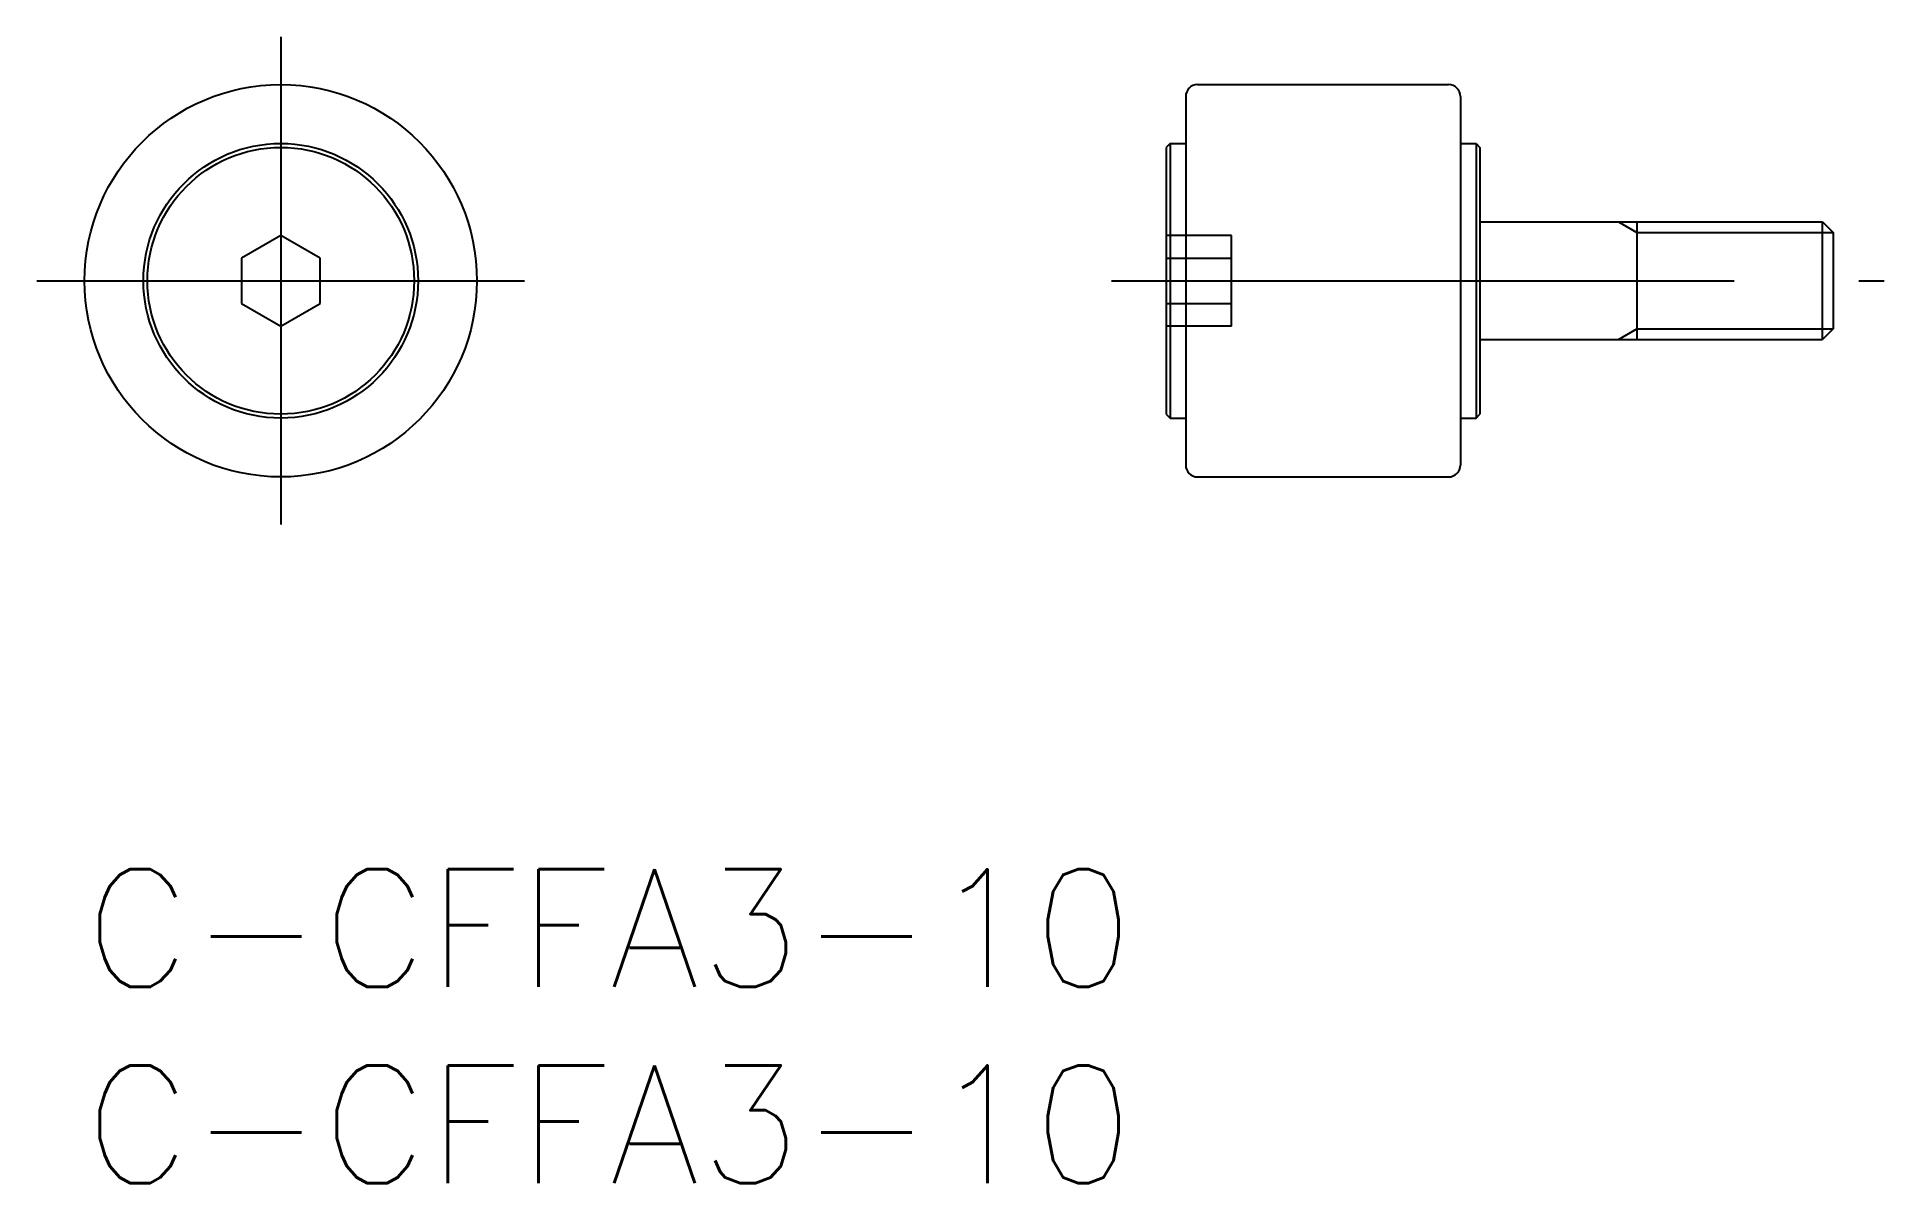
# Model space of a CAD drawing. Extents: x -1.2 to 45.9, y -8 to 21.2.
import ezdxf

# ---------------------------------------------------------------- set-up
doc = ezdxf.new("R2010")
doc.units = 0
doc.header["$LTSCALE"] = 0.5
doc.linetypes.add('CENTER', pattern=[50.8, 31.75, -6.35, 6.35, -6.35])
doc.linetypes.add('DASHED', pattern=[19.05, 12.7, -6.35])
for name, color, linetype in [('MSM_CENTER', 1, 'CENTER'), ('MSM_CONTINUOUS', 7, 'CONTINUOUS'), ('MSM_DASHED', 4, 'DASHED'), ('MSM_NARROW', 5, 'CONTINUOUS'), ('MSM_PART_NUMBER', 7, 'CONTINUOUS')]:
    doc.layers.add(name, color=color, linetype=linetype)
doc.styles.get("Standard").update_dxf_attribs({"font": 'txt.shx', "height": 3, "bigfont": 'bigfont.shx'})

# ---------------------------------------------------------------- blocks, each defined once
blk = doc.blocks.new('*U2')
at = {"layer": 'MSM_PART_NUMBER'}
blk.add_text('C-CFFA3-10', height=3, dxfattribs=at).set_placement((0, -3))
blk = doc.blocks.new('*U3')
at = {"layer": 'MSM_PART_NUMBER'}
blk.add_text('C-CFFA3-10', height=3, dxfattribs=at).set_placement((0, -8))

msp = doc.modelspace()

# ---------------------------------------------------------------- linework, layer by layer
at = {"layer": 'MSM_CENTER'}
for p, q in [((5, 21.216), (5, 8.784)), ((-1.216, 15), (11.216, 15)), ((26.176, 15), (45.869, 15))]:
    msp.add_line(p, q, dxfattribs=at)
at = {"layer": 'MSM_CONTINUOUS'}
for p, q in [((28.369, 20), (34.769, 20)), ((28.069, 19.7), (28.069, 10.3)), ((35.069, 19.7), (35.069, 10.3)), ((27.669, 18.5), (27.569, 18.4)), ((27.569, 18.4), (27.569, 11.6)), ((27.669, 18.5), (28.069, 18.5)), ((27.669, 18.5), (27.669, 11.5)), ((35.069, 18.5), (35.469, 18.5)), ((35.469, 18.5), (35.569, 18.4)), ((35.469, 18.5), (35.469, 11.5)), ((35.569, 18.4), (35.569, 11.6)), ((35.569, 16.5), (44.299, 16.5)), ((39.569, 16.5), (39.569, 13.5)), ((44.299, 13.5), (44.299, 16.5)), ((44.299, 16.5), (44.569, 16.23)), ((5, 16.155), (4, 15.577)), ((6, 15.577), (5, 16.155)), ((44.569, 16.23), (44.569, 13.771)), ((4, 15.577), (4, 14.423)), ((6, 14.423), (6, 15.577)), ((4, 14.423), (5, 13.845)), ((5, 13.845), (6, 14.423)), ((44.569, 13.771), (44.299, 13.5)), ((35.569, 13.5), (44.299, 13.5)), ((27.569, 11.6), (27.669, 11.5)), ((27.669, 11.5), (28.069, 11.5)), ((35.069, 11.5), (35.469, 11.5)), ((35.469, 11.5), (35.569, 11.6)), ((28.369, 10), (34.769, 10))]:
    msp.add_line(p, q, dxfattribs=at)
for radius in [5, 3.5, 3.4]:
    msp.add_circle((5, 15), radius, dxfattribs=at)
for centre, start, end in [((28.369, 19.7), 90, 180), ((34.769, 19.7), 0, 90), ((28.369, 10.3), 180, 270), ((34.769, 10.3), 270, 0)]:
    msp.add_arc(centre, 0.3, start, end, dxfattribs=at)
at = {"layer": 'MSM_DASHED'}
for p, q in [((29.236, 16.155), (27.569, 16.155)), ((29.236, 13.845), (29.236, 16.155)), ((27.569, 15.577), (29.236, 15.577)), ((27.569, 14.423), (29.236, 14.423)), ((29.236, 13.845), (27.569, 13.845))]:
    msp.add_line(p, q, dxfattribs=at)
at = {"layer": 'MSM_NARROW'}
for p, q in [((39.101, 16.5), (39.569, 16.23)), ((39.569, 16.23), (44.569, 16.23)), ((39.101, 13.5), (39.569, 13.771)), ((39.569, 13.771), (44.569, 13.771))]:
    msp.add_line(p, q, dxfattribs=at)

# ---------------------------------------------------------------- block references
at = {"layer": 'MSM_CONTINUOUS'}
for name in ['*U2', '*U3']:
    msp.add_blockref(name, (0, 0), dxfattribs=at)

doc.saveas('drawing.dxf')
